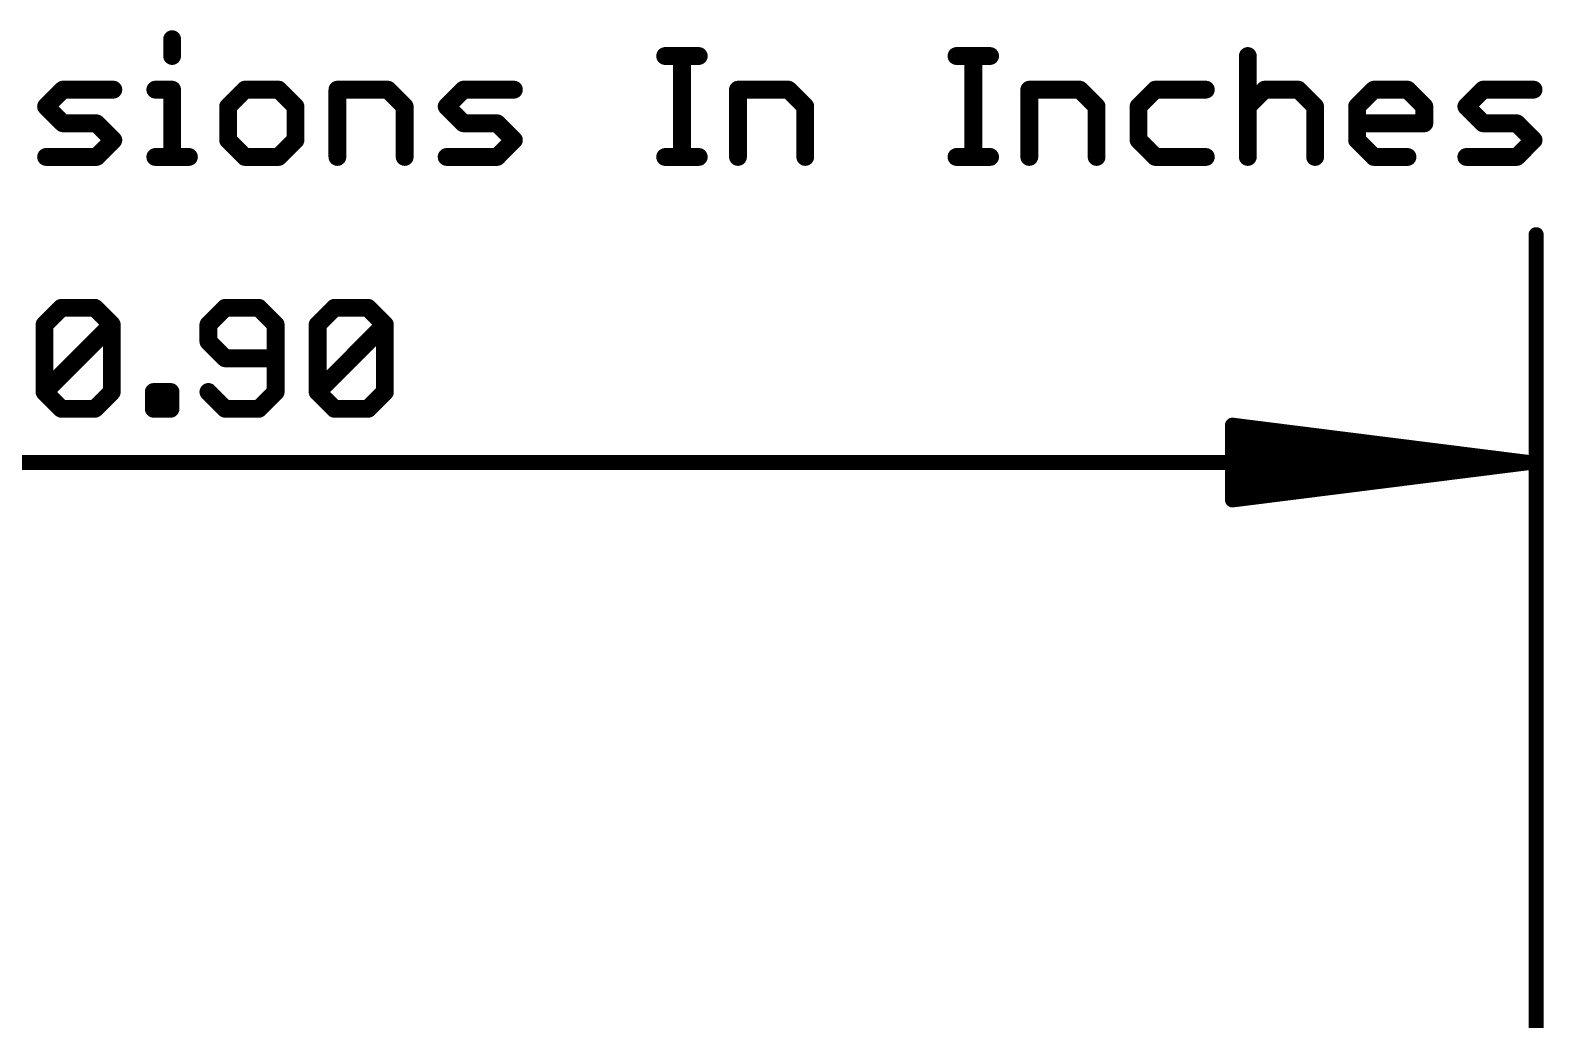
# Model space of a CAD drawing. Extents: x -10 to 108, y -11 to 39.
# Drawn here: x 9.97 to 22.93, y 30.79 to 39.26 of the extents above; entities that cross this region are included whole.
import ezdxf

# ---------------------------------------------------------------- set-up
doc = ezdxf.new("R2010")
doc.units = 0
doc.layers.add('47', color=253, linetype='CONTINUOUS')

msp = doc.modelspace()

# ---------------------------------------------------------------- linework, layer by layer
at = {"layer": '47'}
for points, const_width in [([(11.1799, 39.1846), (11.1799, 39.0405)], 0.1524), ([(15.4016, 39.0405), (15.6897, 39.0405)], 0.1524), ([(15.5457, 38.1762), (15.5457, 39.0405)], 0.1524), ([(17.8963, 39.0405), (18.1844, 39.0405)], 0.1524), ([(18.0404, 38.1762), (18.0404, 39.0405)], 0.1524), ([(20.391, 39.0405), (20.391, 38.1762)], 0.1524), ([(10.1003, 38.6084), (10.2444, 38.7524)], 0.1524), ([(10.2444, 38.7524), (10.6766, 38.7524)], 0.1524), ([(11.0359, 38.7524), (11.1799, 38.7524)], 0.1524), ([(11.1799, 38.7524), (11.1799, 38.1762)], 0.1524), ([(11.8036, 38.7524), (11.6595, 38.6084)], 0.1524), ([(12.0917, 38.7524), (11.8036, 38.7524)], 0.1524), ([(12.2358, 38.6084), (12.0917, 38.7524)], 0.1524), ([(12.5951, 38.1762), (12.5951, 38.7524)], 0.1524), ([(12.5951, 38.7524), (13.0272, 38.7524)], 0.1524), ([(13.0272, 38.7524), (13.1713, 38.6084)], 0.1524), ([(13.5306, 38.6084), (13.6746, 38.7524)], 0.1524), ([(13.6746, 38.7524), (14.1068, 38.7524)], 0.1524), ([(16.0253, 38.1762), (16.0253, 38.7524)], 0.1524), ([(16.0253, 38.7524), (16.4575, 38.7524)], 0.1524), ([(16.4575, 38.7524), (16.6015, 38.6084)], 0.1524), ([(18.52, 38.1762), (18.52, 38.7524)], 0.1524), ([(18.52, 38.7524), (18.9522, 38.7524)], 0.1524), ([(18.9522, 38.7524), (19.0962, 38.6084)], 0.1524), ([(19.5996, 38.7524), (19.4555, 38.6084)], 0.1524), ([(20.0318, 38.7524), (19.5996, 38.7524)], 0.1524), ([(20.391, 38.6084), (20.5351, 38.7524)], 0.1524), ([(20.5351, 38.7524), (20.8232, 38.7524)], 0.1524), ([(20.8232, 38.7524), (20.9673, 38.6084)], 0.1524), ([(21.3266, 38.6084), (21.4706, 38.7524)], 0.1524), ([(21.4706, 38.7524), (21.7587, 38.7524)], 0.1524), ([(21.7587, 38.7524), (21.9028, 38.6084)], 0.1524), ([(22.2621, 38.6084), (22.4061, 38.7524)], 0.1524), ([(22.4061, 38.7524), (22.8383, 38.7524)], 0.1524), ([(10.2444, 38.4643), (10.1003, 38.6084)], 0.1524), ([(11.6595, 38.6084), (11.6595, 38.3203)], 0.1524), ([(12.2358, 38.3203), (12.2358, 38.6084)], 0.1524), ([(13.1713, 38.6084), (13.1713, 38.1762)], 0.1524), ([(13.6746, 38.4643), (13.5306, 38.6084)], 0.1524), ([(16.6015, 38.6084), (16.6015, 38.1762)], 0.1524), ([(19.0962, 38.6084), (19.0962, 38.1762)], 0.1524), ([(19.4555, 38.6084), (19.4555, 38.3203)], 0.1524), ([(20.9673, 38.6084), (20.9673, 38.1762)], 0.1524), ([(21.3266, 38.3203), (21.3266, 38.6084)], 0.1524), ([(21.9028, 38.6084), (21.9028, 38.4643)], 0.1524), ([(22.4061, 38.4643), (22.2621, 38.6084)], 0.1524), ([(10.5325, 38.4643), (10.2444, 38.4643)], 0.1524), ([(10.6766, 38.3203), (10.5325, 38.4643)], 0.1524), ([(13.9628, 38.4643), (13.6746, 38.4643)], 0.1524), ([(14.1068, 38.3203), (13.9628, 38.4643)], 0.1524), ([(21.9028, 38.4643), (21.3266, 38.4643)], 0.1524), ([(22.6943, 38.4643), (22.4061, 38.4643)], 0.1524), ([(22.8383, 38.3203), (22.6943, 38.4643)], 0.1524), ([(10.5325, 38.1762), (10.6766, 38.3203)], 0.1524), ([(11.6595, 38.3203), (11.8036, 38.1762)], 0.1524), ([(12.0917, 38.1762), (12.2358, 38.3203)], 0.1524), ([(13.9628, 38.1762), (14.1068, 38.3203)], 0.1524), ([(19.4555, 38.3203), (19.5996, 38.1762)], 0.1524), ([(21.4706, 38.1762), (21.3266, 38.3203)], 0.1524), ([(22.6943, 38.1762), (22.8383, 38.3203)], 0.1524), ([(10.1003, 38.1762), (10.5325, 38.1762)], 0.1524), ([(11.0359, 38.1762), (11.324, 38.1762)], 0.1524), ([(11.8036, 38.1762), (12.0917, 38.1762)], 0.1524), ([(13.5306, 38.1762), (13.9628, 38.1762)], 0.1524), ([(15.4016, 38.1762), (15.6897, 38.1762)], 0.1524), ([(17.8963, 38.1762), (18.1844, 38.1762)], 0.1524), ([(19.5996, 38.1762), (20.0318, 38.1762)], 0.1524), ([(21.7587, 38.1762), (21.4706, 38.1762)], 0.1524), ([(22.2621, 38.1762), (22.6943, 38.1762)], 0.1524), ([(22.86, 30.48), (22.86, 37.51)], 0.13), ([(10.087, 36.7405), (10.231, 36.8845)], 0.1524), ([(10.231, 36.8845), (10.5192, 36.8845)], 0.1524), ([(10.5192, 36.8845), (10.6632, 36.7405)], 0.1524), ([(11.6343, 36.8845), (11.4903, 36.7405)], 0.1524), ([(11.9224, 36.8845), (11.6343, 36.8845)], 0.1524), ([(12.0665, 36.7405), (11.9224, 36.8845)], 0.1524), ([(12.4258, 36.7405), (12.5698, 36.8845)], 0.1524), ([(12.5698, 36.8845), (12.858, 36.8845)], 0.1524), ([(12.858, 36.8845), (13.002, 36.7405)], 0.1524), ([(10.087, 36.1643), (10.087, 36.7405)], 0.1524), ([(10.087, 36.1643), (10.6632, 36.7405)], 0.1524), ([(10.6632, 36.7405), (10.6632, 36.1643)], 0.1524), ([(11.4903, 36.7405), (11.4903, 36.5964)], 0.1524), ([(12.0665, 36.1643), (12.0665, 36.7405)], 0.1524), ([(12.4258, 36.1643), (12.4258, 36.7405)], 0.1524), ([(12.4258, 36.1643), (13.002, 36.7405)], 0.1524), ([(13.002, 36.7405), (13.002, 36.1643)], 0.1524), ([(11.4903, 36.5964), (11.6343, 36.4524)], 0.1524), ([(11.6343, 36.4524), (12.0665, 36.4524)], 0.1524), ([(10.231, 36.0202), (10.087, 36.1643)], 0.1524), ([(10.6632, 36.1643), (10.5192, 36.0202)], 0.1524), ([(11.0225, 36.0202), (11.0225, 36.1643)], 0.1524), ([(11.0225, 36.1643), (11.1666, 36.1643)], 0.1524), ([(11.1666, 36.1643), (11.1666, 36.0202)], 0.1524), ([(11.4903, 36.1643), (11.6343, 36.0202)], 0.1524), ([(11.9224, 36.0202), (12.0665, 36.1643)], 0.1524), ([(12.5698, 36.0202), (12.4258, 36.1643)], 0.1524), ([(13.002, 36.1643), (12.858, 36.0202)], 0.1524), ([(10.5192, 36.0202), (10.231, 36.0202)], 0.1524), ([(11.1666, 36.0202), (11.0225, 36.0202)], 0.1524), ([(11.6343, 36.0202), (11.9224, 36.0202)], 0.1524), ([(12.858, 36.0202), (12.5698, 36.0202)], 0.1524), ([(22.795, 35.56), (20.26, 35.8792)], 0.13), ([(20.26, 35.8792), (20.26, 35.2408)], 0.13), ([(22.795, 35.56), (20.26, 35.82)], 0.13), ([(22.795, 35.56), (20.26, 35.69)], 0.13), ([(0.065, 35.56), (22.795, 35.56)], 0.13), ([(20.26, 35.2408), (22.795, 35.56)], 0.13), ([(20.26, 35.43), (22.795, 35.56)], 0.13), ([(20.26, 35.3), (22.795, 35.56)], 0.13)]:
    msp.add_lwpolyline(points, dxfattribs=dict(at, const_width=const_width))
for points, const_width in [([(11.218, 39.1846, 1), (11.1418, 39.1846)], 0.0762), ([(11.1418, 39.0405, 1), (11.218, 39.0405)], 0.0762), ([(15.4016, 39.0786, 1), (15.4016, 39.0024)], 0.0762), ([(15.5838, 39.0405, 1), (15.5076, 39.0405)], 0.0762), ([(15.6897, 39.0024, 1), (15.6897, 39.0786)], 0.0762), ([(17.8963, 39.0786, 1), (17.8963, 39.0024)], 0.0762), ([(18.0785, 39.0405, 1), (18.0023, 39.0405)], 0.0762), ([(18.1844, 39.0024, 1), (18.1844, 39.0786)], 0.0762), ([(20.4291, 39.0405, 1), (20.3529, 39.0405)], 0.0762), ([(10.2444, 38.7905, 1), (10.2444, 38.7143)], 0.0762), ([(10.2713, 38.7255, 1), (10.2175, 38.7794)], 0.0762), ([(10.6766, 38.7143, 1), (10.6766, 38.7905)], 0.0762), ([(11.0359, 38.7905, 1), (11.0359, 38.7143)], 0.0762), ([(11.218, 38.7524, 1), (11.1418, 38.7524)], 0.0762), ([(11.1799, 38.7143, 1), (11.1799, 38.7905)], 0.0762), ([(11.8036, 38.7905, 1), (11.8036, 38.7143)], 0.0762), ([(11.8305, 38.7255, 1), (11.7767, 38.7794)], 0.0762), ([(12.1187, 38.7794, 1), (12.0648, 38.7255)], 0.0762), ([(12.0917, 38.7143, 1), (12.0917, 38.7905)], 0.0762), ([(12.6332, 38.7524, 1), (12.557, 38.7524)], 0.0762), ([(12.5951, 38.7905, 1), (12.5951, 38.7143)], 0.0762), ([(13.0542, 38.7794, 1), (13.0003, 38.7255)], 0.0762), ([(13.0272, 38.7143, 1), (13.0272, 38.7905)], 0.0762), ([(13.6746, 38.7905, 1), (13.6746, 38.7143)], 0.0762), ([(13.7016, 38.7255, 1), (13.6477, 38.7794)], 0.0762), ([(14.1068, 38.7143, 1), (14.1068, 38.7905)], 0.0762), ([(16.0634, 38.7524, 1), (15.9872, 38.7524)], 0.0762), ([(16.0253, 38.7905, 1), (16.0253, 38.7143)], 0.0762), ([(16.4844, 38.7794, 1), (16.4305, 38.7255)], 0.0762), ([(16.4575, 38.7143, 1), (16.4575, 38.7905)], 0.0762), ([(18.5581, 38.7524, 1), (18.4819, 38.7524)], 0.0762), ([(18.52, 38.7905, 1), (18.52, 38.7143)], 0.0762), ([(18.9791, 38.7794, 1), (18.9252, 38.7255)], 0.0762), ([(18.9522, 38.7143, 1), (18.9522, 38.7905)], 0.0762), ([(19.5996, 38.7905, 1), (19.5996, 38.7143)], 0.0762), ([(19.6265, 38.7255, 1), (19.5726, 38.7794)], 0.0762), ([(20.0318, 38.7143, 1), (20.0318, 38.7905)], 0.0762), ([(20.5351, 38.7905, 1), (20.5351, 38.7143)], 0.0762), ([(20.562, 38.7255, 1), (20.5082, 38.7794)], 0.0762), ([(20.8502, 38.7794, 1), (20.7963, 38.7255)], 0.0762), ([(20.8232, 38.7143, 1), (20.8232, 38.7905)], 0.0762), ([(21.4706, 38.7905, 1), (21.4706, 38.7143)], 0.0762), ([(21.4976, 38.7255, 1), (21.4437, 38.7794)], 0.0762), ([(21.7857, 38.7794, 1), (21.7318, 38.7255)], 0.0762), ([(21.7587, 38.7143, 1), (21.7587, 38.7905)], 0.0762), ([(22.4061, 38.7905, 1), (22.4061, 38.7143)], 0.0762), ([(22.4331, 38.7255, 1), (22.3792, 38.7794)], 0.0762), ([(22.8383, 38.7143, 1), (22.8383, 38.7905)], 0.0762), ([(10.1273, 38.6353, 1), (10.0734, 38.5814)], 0.0762), ([(10.0734, 38.6353, 1), (10.1273, 38.5814)], 0.0762), ([(11.6976, 38.6084, 1), (11.6214, 38.6084)], 0.0762), ([(11.6326, 38.6353, 1), (11.6865, 38.5814)], 0.0762), ([(12.2739, 38.6084, 1), (12.1977, 38.6084)], 0.0762), ([(12.2088, 38.5814, 1), (12.2627, 38.6353)], 0.0762), ([(13.2094, 38.6084, 1), (13.1332, 38.6084)], 0.0762), ([(13.1443, 38.5814, 1), (13.1982, 38.6353)], 0.0762), ([(13.5575, 38.6353, 1), (13.5036, 38.5814)], 0.0762), ([(13.5036, 38.6353, 1), (13.5575, 38.5814)], 0.0762), ([(16.6396, 38.6084, 1), (16.5634, 38.6084)], 0.0762), ([(16.5746, 38.5814, 1), (16.6285, 38.6353)], 0.0762), ([(19.1343, 38.6084, 1), (19.0581, 38.6084)], 0.0762), ([(19.0693, 38.5814, 1), (19.1232, 38.6353)], 0.0762), ([(19.4936, 38.6084, 1), (19.4174, 38.6084)], 0.0762), ([(19.4286, 38.6353, 1), (19.4825, 38.5814)], 0.0762), ([(20.3641, 38.6353, 1), (20.418, 38.5814)], 0.0762), ([(21.0054, 38.6084, 1), (20.9292, 38.6084)], 0.0762), ([(20.9403, 38.5814, 1), (20.9942, 38.6353)], 0.0762), ([(21.2996, 38.6353, 1), (21.3535, 38.5814)], 0.0762), ([(21.3647, 38.6084, 1), (21.2885, 38.6084)], 0.0762), ([(21.9409, 38.6084, 1), (21.8647, 38.6084)], 0.0762), ([(21.8759, 38.5814, 1), (21.9297, 38.6353)], 0.0762), ([(22.289, 38.6353, 1), (22.2351, 38.5814)], 0.0762), ([(22.2351, 38.6353, 1), (22.289, 38.5814)], 0.0762), ([(10.2444, 38.5024, 1), (10.2444, 38.4262)], 0.0762), ([(10.2175, 38.4374, 1), (10.2713, 38.4913)], 0.0762), ([(10.5595, 38.4913, 1), (10.5056, 38.4374)], 0.0762), ([(10.5325, 38.4262, 1), (10.5325, 38.5024)], 0.0762), ([(13.6746, 38.5024, 1), (13.6746, 38.4262)], 0.0762), ([(13.6477, 38.4374, 1), (13.7016, 38.4913)], 0.0762), ([(13.9897, 38.4913, 1), (13.9358, 38.4374)], 0.0762), ([(13.9628, 38.4262, 1), (13.9628, 38.5024)], 0.0762), ([(21.3266, 38.5024, 1), (21.3266, 38.4262)], 0.0762), ([(21.8647, 38.4643, 1), (21.9409, 38.4643)], 0.0762), ([(21.9028, 38.4262, 1), (21.9028, 38.5024)], 0.0762), ([(22.4061, 38.5024, 1), (22.4061, 38.4262)], 0.0762), ([(22.3792, 38.4374, 1), (22.4331, 38.4913)], 0.0762), ([(22.7212, 38.4913, 1), (22.6673, 38.4374)], 0.0762), ([(22.6943, 38.4262, 1), (22.6943, 38.5024)], 0.0762), ([(10.7035, 38.2933, 1), (10.6496, 38.3472)], 0.0762), ([(10.6496, 38.2933, 1), (10.7035, 38.3472)], 0.0762), ([(11.6865, 38.3472, 1), (11.6326, 38.2933)], 0.0762), ([(12.2627, 38.2933, 1), (12.2088, 38.3472)], 0.0762), ([(14.1337, 38.2933, 1), (14.0799, 38.3472)], 0.0762), ([(14.0799, 38.2933, 1), (14.1337, 38.3472)], 0.0762), ([(19.4825, 38.3472, 1), (19.4286, 38.2933)], 0.0762), ([(21.3535, 38.3472, 1), (21.2996, 38.2933)], 0.0762), ([(22.8653, 38.2933, 1), (22.8114, 38.3472)], 0.0762), ([(22.8114, 38.2933, 1), (22.8653, 38.3472)], 0.0762), ([(10.1003, 38.2143, 1), (10.1003, 38.1381)], 0.0762), ([(10.5056, 38.2031, 1), (10.5595, 38.1493)], 0.0762), ([(10.5325, 38.1381, 1), (10.5325, 38.2143)], 0.0762), ([(11.0359, 38.2143, 1), (11.0359, 38.1381)], 0.0762), ([(11.324, 38.1381, 1), (11.324, 38.2143)], 0.0762), ([(11.6214, 38.3203, 1), (11.6976, 38.3203)], 0.0762), ([(11.8036, 38.2143, 1), (11.8036, 38.1381)], 0.0762), ([(11.7767, 38.1493, 1), (11.8305, 38.2031)], 0.0762), ([(12.0648, 38.2031, 1), (12.1187, 38.1493)], 0.0762), ([(12.0917, 38.1381, 1), (12.0917, 38.2143)], 0.0762), ([(12.1977, 38.3203, 1), (12.2739, 38.3203)], 0.0762), ([(13.5306, 38.2143, 1), (13.5306, 38.1381)], 0.0762), ([(13.9358, 38.2031, 1), (13.9897, 38.1493)], 0.0762), ([(13.9628, 38.1381, 1), (13.9628, 38.2143)], 0.0762), ([(15.4016, 38.2143, 1), (15.4016, 38.1381)], 0.0762), ([(15.6897, 38.1381, 1), (15.6897, 38.2143)], 0.0762), ([(17.8963, 38.2143, 1), (17.8963, 38.1381)], 0.0762), ([(18.1844, 38.1381, 1), (18.1844, 38.2143)], 0.0762), ([(19.4174, 38.3203, 1), (19.4936, 38.3203)], 0.0762), ([(19.5996, 38.2143, 1), (19.5996, 38.1381)], 0.0762), ([(19.5726, 38.1493, 1), (19.6265, 38.2031)], 0.0762), ([(20.0318, 38.1381, 1), (20.0318, 38.2143)], 0.0762), ([(21.2885, 38.3203, 1), (21.3647, 38.3203)], 0.0762), ([(21.4706, 38.2143, 1), (21.4706, 38.1381)], 0.0762), ([(21.4437, 38.1493, 1), (21.4976, 38.2031)], 0.0762), ([(21.7587, 38.1381, 1), (21.7587, 38.2143)], 0.0762), ([(22.2621, 38.2143, 1), (22.2621, 38.1381)], 0.0762), ([(22.6673, 38.2031, 1), (22.7212, 38.1493)], 0.0762), ([(22.6943, 38.1381, 1), (22.6943, 38.2143)], 0.0762), ([(11.1418, 38.1762, 1), (11.218, 38.1762)], 0.0762), ([(12.557, 38.1762, 1), (12.6332, 38.1762)], 0.0762), ([(13.1332, 38.1762, 1), (13.2094, 38.1762)], 0.0762), ([(15.5076, 38.1762, 1), (15.5838, 38.1762)], 0.0762), ([(15.9872, 38.1762, 1), (16.0634, 38.1762)], 0.0762), ([(16.5634, 38.1762, 1), (16.6396, 38.1762)], 0.0762), ([(18.0023, 38.1762, 1), (18.0785, 38.1762)], 0.0762), ([(18.4819, 38.1762, 1), (18.5581, 38.1762)], 0.0762), ([(19.0581, 38.1762, 1), (19.1343, 38.1762)], 0.0762), ([(20.3529, 38.1762, 1), (20.4291, 38.1762)], 0.0762), ([(20.9292, 38.1762, 1), (21.0054, 38.1762)], 0.0762), ([(22.8925, 37.51, 1), (22.8275, 37.51)], 0.065), ([(10.231, 36.9226, 1), (10.231, 36.8464)], 0.0762), ([(10.258, 36.8576, 1), (10.2041, 36.9115)], 0.0762), ([(10.5461, 36.9115, 1), (10.4922, 36.8576)], 0.0762), ([(10.5192, 36.8464, 1), (10.5192, 36.9226)], 0.0762), ([(11.6343, 36.9226, 1), (11.6343, 36.8464)], 0.0762), ([(11.6613, 36.8576, 1), (11.6074, 36.9115)], 0.0762), ([(11.9494, 36.9115, 1), (11.8955, 36.8576)], 0.0762), ([(11.9224, 36.8464, 1), (11.9224, 36.9226)], 0.0762), ([(12.5698, 36.9226, 1), (12.5698, 36.8464)], 0.0762), ([(12.5968, 36.8576, 1), (12.5429, 36.9115)], 0.0762), ([(12.8849, 36.9115, 1), (12.831, 36.8576)], 0.0762), ([(12.858, 36.8464, 1), (12.858, 36.9226)], 0.0762), ([(10.1251, 36.7405, 1), (10.0489, 36.7405)], 0.0762), ([(10.7013, 36.7405, 1), (10.6251, 36.7405)], 0.0762), ([(10.6902, 36.7135, 1), (10.6363, 36.7674)], 0.0762), ([(11.5284, 36.7405, 1), (11.4522, 36.7405)], 0.0762), ([(12.1046, 36.7405, 1), (12.0284, 36.7405)], 0.0762), ([(12.4639, 36.7405, 1), (12.3877, 36.7405)], 0.0762), ([(13.0401, 36.7405, 1), (12.9639, 36.7405)], 0.0762), ([(13.029, 36.7135, 1), (12.9751, 36.7674)], 0.0762), ([(10.06, 36.7674, 1), (10.1139, 36.7135)], 0.0762), ([(10.6363, 36.7135, 1), (10.6902, 36.7674)], 0.0762), ([(11.4633, 36.7674, 1), (11.5172, 36.7135)], 0.0762), ([(12.0395, 36.7135, 1), (12.0934, 36.7674)], 0.0762), ([(12.3988, 36.7674, 1), (12.4527, 36.7135)], 0.0762), ([(12.9751, 36.7135, 1), (13.029, 36.7674)], 0.0762), ([(11.5172, 36.6234, 1), (11.4633, 36.5695)], 0.0762), ([(11.4522, 36.5964, 1), (11.5284, 36.5964)], 0.0762), ([(11.6343, 36.4905, 1), (11.6343, 36.4143)], 0.0762), ([(11.6074, 36.4254, 1), (11.6613, 36.4793)], 0.0762), ([(12.0665, 36.4143, 1), (12.0665, 36.4905)], 0.0762), ([(10.1139, 36.1912, 1), (10.06, 36.1373)], 0.0762), ([(10.06, 36.1912, 1), (10.1139, 36.1373)], 0.0762), ([(10.0489, 36.1643, 1), (10.1251, 36.1643)], 0.0762), ([(10.6251, 36.1643, 1), (10.7013, 36.1643)], 0.0762), ([(10.6902, 36.1373, 1), (10.6363, 36.1912)], 0.0762), ([(11.0606, 36.1643, 1), (10.9844, 36.1643)], 0.0762), ([(11.0225, 36.2024, 1), (11.0225, 36.1262)], 0.0762), ([(11.2047, 36.1643, 1), (11.1285, 36.1643)], 0.0762), ([(11.1666, 36.1262, 1), (11.1666, 36.2024)], 0.0762), ([(11.5172, 36.1912, 1), (11.4633, 36.1373)], 0.0762), ([(12.0284, 36.1643, 1), (12.1046, 36.1643)], 0.0762), ([(12.0934, 36.1373, 1), (12.0395, 36.1912)], 0.0762), ([(12.4527, 36.1912, 1), (12.3988, 36.1373)], 0.0762), ([(12.3988, 36.1912, 1), (12.4527, 36.1373)], 0.0762), ([(12.3877, 36.1643, 1), (12.4639, 36.1643)], 0.0762), ([(12.9639, 36.1643, 1), (13.0401, 36.1643)], 0.0762), ([(13.029, 36.1373, 1), (12.9751, 36.1912)], 0.0762), ([(10.231, 36.0583, 1), (10.231, 35.9821)], 0.0762), ([(10.2041, 35.9933, 1), (10.258, 36.0471)], 0.0762), ([(10.4922, 36.0471, 1), (10.5461, 35.9933)], 0.0762), ([(10.5192, 35.9821, 1), (10.5192, 36.0583)], 0.0762), ([(11.0225, 36.0583, 1), (11.0225, 35.9821)], 0.0762), ([(10.9844, 36.0202, 1), (11.0606, 36.0202)], 0.0762), ([(11.1285, 36.0202, 1), (11.2047, 36.0202)], 0.0762), ([(11.1666, 35.9821, 1), (11.1666, 36.0583)], 0.0762), ([(11.6343, 36.0583, 1), (11.6343, 35.9821)], 0.0762), ([(11.6074, 35.9933, 1), (11.6613, 36.0471)], 0.0762), ([(11.8955, 36.0471, 1), (11.9494, 35.9933)], 0.0762), ([(11.9224, 35.9821, 1), (11.9224, 36.0583)], 0.0762), ([(12.5698, 36.0583, 1), (12.5698, 35.9821)], 0.0762), ([(12.5429, 35.9933, 1), (12.5968, 36.0471)], 0.0762), ([(12.831, 36.0471, 1), (12.8849, 35.9933)], 0.0762), ([(12.858, 35.9821, 1), (12.858, 36.0583)], 0.0762), ([(20.2641, 35.9115, 1), (20.2559, 35.847)], 0.065), ([(20.2925, 35.8792, 1), (20.2275, 35.8792)], 0.065), ([(20.2633, 35.8523, 1), (20.2567, 35.7877)], 0.065), ([(20.2617, 35.7225, 1), (20.2583, 35.6575)], 0.065), ([(22.7991, 35.5278, 1), (22.7909, 35.5922)], 0.065), ([(22.7909, 35.5278, 1), (22.7991, 35.5922)], 0.065), ([(22.7983, 35.5277, 1), (22.7917, 35.5923)], 0.065), ([(22.7917, 35.5277, 1), (22.7983, 35.5923)], 0.065), ([(22.7933, 35.5275, 1), (22.7967, 35.5925)], 0.065), ([(22.7967, 35.5275, 1), (22.7933, 35.5925)], 0.065), ([(22.795, 35.5275, 1), (22.795, 35.5925)], 0.065), ([(20.2583, 35.4625, 1), (20.2617, 35.3975)], 0.065), ([(20.2567, 35.3323, 1), (20.2633, 35.2677)], 0.065), ([(20.2559, 35.273, 1), (20.2641, 35.2085)], 0.065), ([(20.2275, 35.2408, 1), (20.2925, 35.2408)], 0.065)]:
    msp.add_lwpolyline(points, format="xyb", dxfattribs=dict(at, const_width=const_width))

doc.saveas('drawing.dxf')
